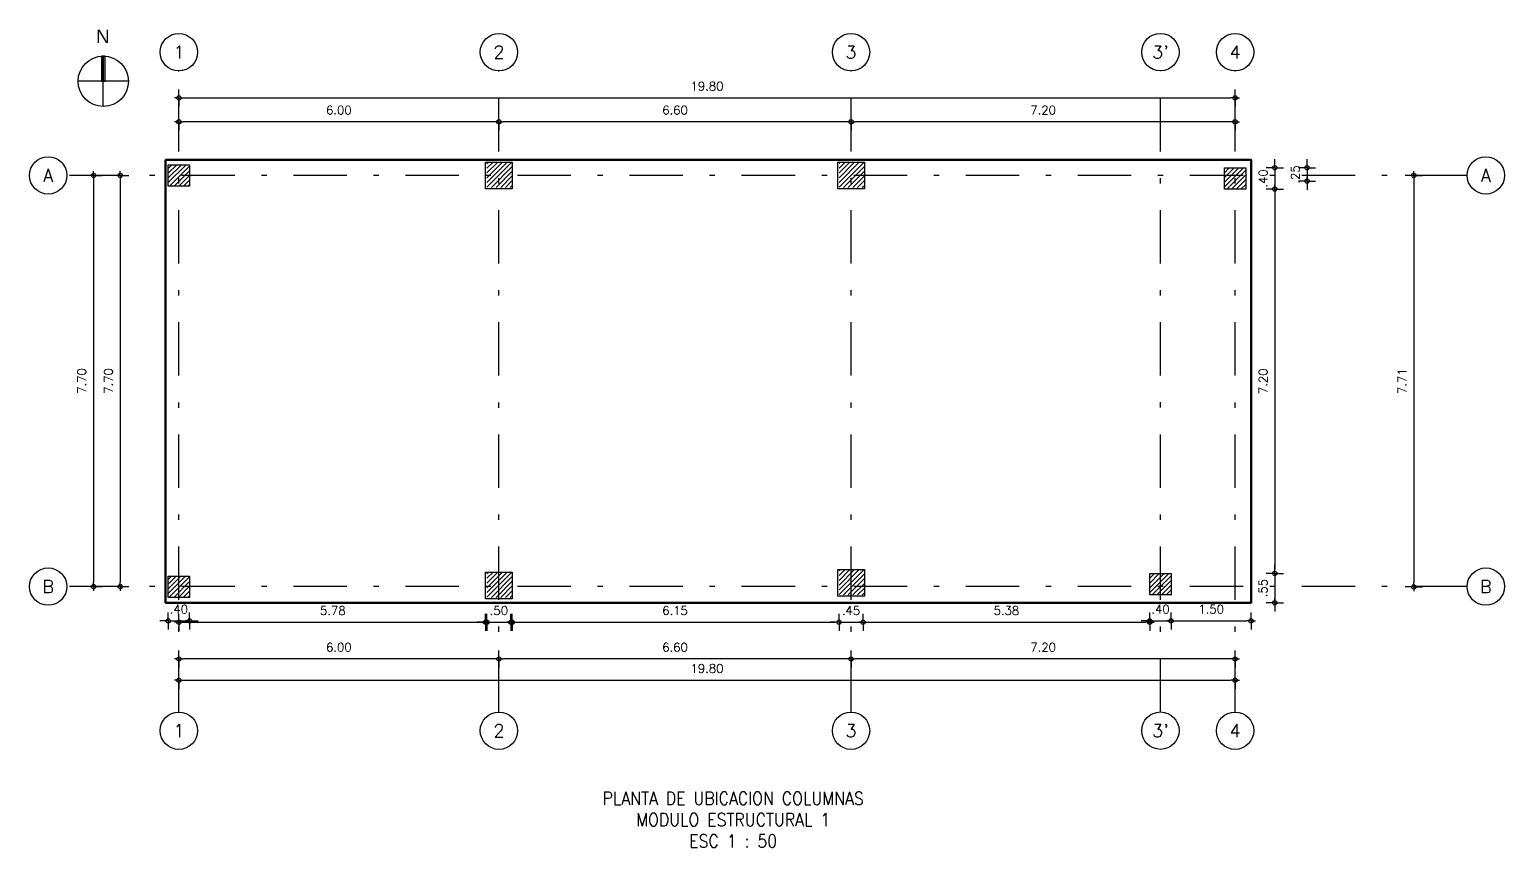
# Model space of a CAD drawing. Header units: feet. Extents: x -398 to 164, y -304 to 319.
# Drawn here: x -84 to -56.35, y -96.5 to -81.18 of the extents above; entities that cross this region are included whole.
import ezdxf
from ezdxf.enums import TextEntityAlignment as Align

# ---------------------------------------------------------------- set-up
doc = ezdxf.new("R2010")
doc.units = ezdxf.units.FT
doc.header["$MEASUREMENT"] = 0
doc.linetypes.add('TRAZO_Y_PUNTOX2', pattern=[2, 1, -0.5, 0, -0.5])
doc.layers.get('DEFPOINTS').update_dxf_attribs({"lineweight": 0})
for name, color, linetype in [('A-EJES', 8, 'TRAZO_Y_PUNTOX2'), ('COL-VIS', 1, 'Continuous'), ('DIM', 7, 'Continuous'), ('HATCH-COL', 9, 'Continuous'), ('PROV', 4, 'Continuous')]:
    doc.layers.add(name, color=color, linetype=linetype)
for name, color, linetype, lineweight in [('A_COLS', 1, 'Continuous', 60), ('A_MURO', 7, 'Continuous', 40), ('A_TEXT', 154, 'Continuous', 0), ('A_TEXT-SIMB', 195, 'Continuous', 20), ('TX', 60, 'Continuous', 0)]:
    doc.layers.add(name, color=color, linetype=linetype, lineweight=lineweight)
doc.styles.add('ARIAL', font='arial.ttf')
doc.styles.add('D100N', font='romans.shx', dxfattribs={"height": 0.16})
doc.styles.add('SETEYCO', font='ROMANS.shx', dxfattribs={"width": 0.9, "height": 0.24})
doc.dimstyles.new('D100', dxfattribs={"dimtxt": 0.15, "dimasz": 0.08, "dimexe": 0, "dimexo": 0, "dimgap": 0.14, "dimtad": 1, "dimzin": 4, "dimdsep": 46, "dimtxsty": 'D100N', "dimblk1": 'DIMBLK', "dimblk2": 'DIMBLK', "dimsah": 1, "dimcen": 0.09, "dimse1": 1, "dimse2": 1, "dimclrd": 9, "dimclre": 256, "dimclrt": 256, "dimadec": 0, "dimazin": 0, "dimtfac": 6, "dimtix": 1, "dimtmove": 2, "dimatfit": 3, "dimfxl": 1, "dimtvp": 0.466667, "dimtolj": 1, "dimtzin": 4, "dimarcsym": 0})

# ---------------------------------------------------------------- blocks, each defined once
blk = doc.blocks.new('DIMBLK')
for q in [(0, 2), (0, -2), (-1, 0), (1, 0)]:
    blk.add_line((0, 0), q)
blk.add_circle((0, 0), 0.5)
blk = doc.blocks.new('*D184')
at = {"layer": 'DEFPOINTS', "color": 0, "transparency": 16777216}
for p in [(-81.68, -83.917), (-82.301, -91.617), (-81.401, -91.617)]:
    blk.add_point(p, dxfattribs=at)
at = {"layer": 'DIM', "color": 9, "lineweight": -2, "transparency": 16777216}
blk.add_line((-82.301, -83.997), (-82.301, -91.537), dxfattribs=at)
at = {"layer": 'DIM', "color": 9, "lineweight": -2, "transparency": 16777216, "xscale": 0.08, "yscale": 0.08, "zscale": 0.08}
for p, rotation in [((-82.301, -83.917), 90), ((-82.301, -91.617), 270)]:
    blk.add_blockref('DIMBLK', p, dxfattribs=dict(at, rotation=rotation))
at = {"layer": 'DIM', "transparency": 16777216, "insert": (-82.521, -87.767), "char_height": 0.16, "attachment_point": 5, "rotation": 90, "style": 'D100N'}
blk.add_mtext('\\A1;7.70', dxfattribs=at)
blk = doc.blocks.new('*D185')
at = {"layer": 'DEFPOINTS', "color": 0, "transparency": 16777216}
for p in [(-81.68, -83.917), (-82.801, -91.617), (-81.451, -91.617)]:
    blk.add_point(p, dxfattribs=at)
at = {"layer": 'DIM', "color": 9, "lineweight": -2, "transparency": 16777216}
blk.add_line((-82.801, -83.997), (-82.801, -91.537), dxfattribs=at)
at = {"layer": 'DIM', "color": 9, "lineweight": -2, "transparency": 16777216, "xscale": 0.08, "yscale": 0.08, "zscale": 0.08}
for p, rotation in [((-82.801, -83.917), 90), ((-82.801, -91.617), 270)]:
    blk.add_blockref('DIMBLK', p, dxfattribs=dict(at, rotation=rotation))
at = {"layer": 'DIM', "transparency": 16777216, "insert": (-83.021, -87.767), "char_height": 0.16, "attachment_point": 5, "rotation": 90, "style": 'D100N'}
blk.add_mtext('\\A1;7.70', dxfattribs=at)
blk = doc.blocks.new('*D186')
at = {"layer": 'DEFPOINTS', "color": 0, "transparency": 16777216}
for p in [(-58.698, -83.917), (-61.101, -91.624), (-58.051, -91.624)]:
    blk.add_point(p, dxfattribs=at)
at = {"layer": 'DIM', "color": 9, "lineweight": -2, "transparency": 16777216}
blk.add_line((-58.051, -83.997), (-58.051, -91.544), dxfattribs=at)
at = {"layer": 'DIM', "color": 9, "lineweight": -2, "transparency": 16777216, "xscale": 0.08, "yscale": 0.08, "zscale": 0.08}
for p, rotation in [((-58.051, -83.917), 90), ((-58.051, -91.624), 270)]:
    blk.add_blockref('DIMBLK', p, dxfattribs=dict(at, rotation=rotation))
at = {"layer": 'DIM', "transparency": 16777216, "insert": (-58.271, -87.77), "char_height": 0.16, "attachment_point": 5, "rotation": 90, "style": 'D100N'}
blk.add_mtext('\\A1;7.71', dxfattribs=at)
blk = doc.blocks.new('*D187')
at = {"layer": 'DEFPOINTS', "color": 0, "transparency": 16777216}
for p in [(-68.601, -91.773), (-61.401, -92.845), (-68.601, -92.974)]:
    blk.add_point(p, dxfattribs=at)
at = {"layer": 'DIM', "color": 9, "lineweight": -2, "transparency": 16777216}
blk.add_line((-61.481, -92.974), (-68.521, -92.974), dxfattribs=at)
at = {"layer": 'DIM', "color": 9, "lineweight": -2, "transparency": 16777216, "xscale": 0.08, "yscale": 0.08, "zscale": 0.08, "rotation": 180}
blk.add_blockref('DIMBLK', (-68.601, -92.974), dxfattribs=at)
at = {"layer": 'DIM', "color": 9, "lineweight": -2, "transparency": 16777216, "xscale": 0.08, "yscale": 0.08, "zscale": 0.08}
blk.add_blockref('DIMBLK', (-61.401, -92.974), dxfattribs=at)
at = {"layer": 'DIM', "transparency": 16777216, "insert": (-65.001, -92.754), "char_height": 0.16, "attachment_point": 5, "style": 'D100N'}
blk.add_mtext('\\A1;7.20', dxfattribs=at)
blk = doc.blocks.new('*D188')
at = {"layer": 'DEFPOINTS', "color": 0, "transparency": 16777216}
for p in [(-68.601, -91.773), (-75.201, -91.822), (-75.201, -92.974)]:
    blk.add_point(p, dxfattribs=at)
at = {"layer": 'DIM', "color": 9, "lineweight": -2, "transparency": 16777216}
blk.add_line((-68.681, -92.974), (-75.121, -92.974), dxfattribs=at)
at = {"layer": 'DIM', "color": 9, "lineweight": -2, "transparency": 16777216, "xscale": 0.08, "yscale": 0.08, "zscale": 0.08, "rotation": 180}
blk.add_blockref('DIMBLK', (-75.201, -92.974), dxfattribs=at)
at = {"layer": 'DIM', "color": 9, "lineweight": -2, "transparency": 16777216, "xscale": 0.08, "yscale": 0.08, "zscale": 0.08}
blk.add_blockref('DIMBLK', (-68.601, -92.974), dxfattribs=at)
at = {"layer": 'DIM', "transparency": 16777216, "insert": (-71.901, -92.754), "char_height": 0.16, "attachment_point": 5, "style": 'D100N'}
blk.add_mtext('\\A1;6.60', dxfattribs=at)
blk = doc.blocks.new('*D189')
at = {"layer": 'DEFPOINTS', "color": 0, "transparency": 16777216}
for p in [(-81.201, -91.822), (-75.201, -91.822), (-81.201, -92.974)]:
    blk.add_point(p, dxfattribs=at)
at = {"layer": 'DIM', "color": 9, "lineweight": -2, "transparency": 16777216}
blk.add_line((-75.281, -92.974), (-81.121, -92.974), dxfattribs=at)
at = {"layer": 'DIM', "color": 9, "lineweight": -2, "transparency": 16777216, "xscale": 0.08, "yscale": 0.08, "zscale": 0.08, "rotation": 180}
blk.add_blockref('DIMBLK', (-81.201, -92.974), dxfattribs=at)
at = {"layer": 'DIM', "color": 9, "lineweight": -2, "transparency": 16777216, "xscale": 0.08, "yscale": 0.08, "zscale": 0.08}
blk.add_blockref('DIMBLK', (-75.201, -92.974), dxfattribs=at)
at = {"layer": 'DIM', "transparency": 16777216, "insert": (-78.201, -92.754), "char_height": 0.16, "attachment_point": 5, "style": 'D100N'}
blk.add_mtext('\\A1;6.00', dxfattribs=at)
blk = doc.blocks.new('*D190')
at = {"layer": 'DEFPOINTS', "color": 0, "transparency": 16777216}
for p in [(-61.401, -91.624), (-81.201, -91.822), (-61.401, -93.372)]:
    blk.add_point(p, dxfattribs=at)
at = {"layer": 'DIM', "color": 9, "lineweight": -2, "transparency": 16777216}
blk.add_line((-81.121, -93.372), (-61.481, -93.372), dxfattribs=at)
at = {"layer": 'DIM', "color": 9, "lineweight": -2, "transparency": 16777216, "xscale": 0.08, "yscale": 0.08, "zscale": 0.08, "rotation": 180}
blk.add_blockref('DIMBLK', (-81.201, -93.372), dxfattribs=at)
at = {"layer": 'DIM', "color": 9, "lineweight": -2, "transparency": 16777216, "xscale": 0.08, "yscale": 0.08, "zscale": 0.08}
blk.add_blockref('DIMBLK', (-61.401, -93.372), dxfattribs=at)
at = {"layer": 'DIM', "transparency": 16777216, "insert": (-71.301, -93.152), "char_height": 0.16, "attachment_point": 5, "style": 'D100N'}
blk.add_mtext('\\A1;19.80', dxfattribs=at)
blk = doc.blocks.new('*D191')
at = {"layer": 'DEFPOINTS', "color": 0, "transparency": 16777216}
for p in [(-68.601, -82.913), (-68.601, -83.774), (-61.401, -83.774)]:
    blk.add_point(p, dxfattribs=at)
at = {"layer": 'DIM', "color": 9, "lineweight": -2, "transparency": 16777216}
blk.add_line((-61.481, -82.913), (-68.521, -82.913), dxfattribs=at)
at = {"layer": 'DIM', "color": 9, "lineweight": -2, "transparency": 16777216, "xscale": 0.08, "yscale": 0.08, "zscale": 0.08, "rotation": 180}
blk.add_blockref('DIMBLK', (-68.601, -82.913), dxfattribs=at)
at = {"layer": 'DIM', "color": 9, "lineweight": -2, "transparency": 16777216, "xscale": 0.08, "yscale": 0.08, "zscale": 0.08}
blk.add_blockref('DIMBLK', (-61.401, -82.913), dxfattribs=at)
at = {"layer": 'DIM', "transparency": 16777216, "insert": (-65.001, -82.693), "char_height": 0.16, "attachment_point": 5, "style": 'D100N'}
blk.add_mtext('\\A1;7.20', dxfattribs=at)
blk = doc.blocks.new('*D192')
at = {"layer": 'DEFPOINTS', "color": 0, "transparency": 16777216}
for p in [(-75.201, -82.913), (-75.201, -83.722), (-68.601, -83.774)]:
    blk.add_point(p, dxfattribs=at)
at = {"layer": 'DIM', "color": 9, "lineweight": -2, "transparency": 16777216}
blk.add_line((-68.681, -82.913), (-75.121, -82.913), dxfattribs=at)
at = {"layer": 'DIM', "color": 9, "lineweight": -2, "transparency": 16777216, "xscale": 0.08, "yscale": 0.08, "zscale": 0.08, "rotation": 180}
blk.add_blockref('DIMBLK', (-75.201, -82.913), dxfattribs=at)
at = {"layer": 'DIM', "color": 9, "lineweight": -2, "transparency": 16777216, "xscale": 0.08, "yscale": 0.08, "zscale": 0.08}
blk.add_blockref('DIMBLK', (-68.601, -82.913), dxfattribs=at)
at = {"layer": 'DIM', "transparency": 16777216, "insert": (-71.901, -82.693), "char_height": 0.16, "attachment_point": 5, "style": 'D100N'}
blk.add_mtext('\\A1;6.60', dxfattribs=at)
blk = doc.blocks.new('*D193')
at = {"layer": 'DEFPOINTS', "color": 0, "transparency": 16777216}
for p in [(-81.201, -82.913), (-81.201, -83.622), (-75.201, -83.722)]:
    blk.add_point(p, dxfattribs=at)
at = {"layer": 'DIM', "color": 9, "lineweight": -2, "transparency": 16777216}
blk.add_line((-75.281, -82.913), (-81.121, -82.913), dxfattribs=at)
at = {"layer": 'DIM', "color": 9, "lineweight": -2, "transparency": 16777216, "xscale": 0.08, "yscale": 0.08, "zscale": 0.08, "rotation": 180}
blk.add_blockref('DIMBLK', (-81.201, -82.913), dxfattribs=at)
at = {"layer": 'DIM', "color": 9, "lineweight": -2, "transparency": 16777216, "xscale": 0.08, "yscale": 0.08, "zscale": 0.08}
blk.add_blockref('DIMBLK', (-75.201, -82.913), dxfattribs=at)
at = {"layer": 'DIM', "transparency": 16777216, "insert": (-78.201, -82.693), "char_height": 0.16, "attachment_point": 5, "style": 'D100N'}
blk.add_mtext('\\A1;6.00', dxfattribs=at)
blk = doc.blocks.new('*D194')
at = {"layer": 'DEFPOINTS', "color": 0, "transparency": 16777216}
for p in [(-61.401, -82.465), (-81.201, -83.622), (-61.401, -83.774)]:
    blk.add_point(p, dxfattribs=at)
at = {"layer": 'DIM', "color": 9, "lineweight": -2, "transparency": 16777216}
blk.add_line((-81.121, -82.465), (-61.481, -82.465), dxfattribs=at)
at = {"layer": 'DIM', "color": 9, "lineweight": -2, "transparency": 16777216, "xscale": 0.08, "yscale": 0.08, "zscale": 0.08, "rotation": 180}
blk.add_blockref('DIMBLK', (-81.201, -82.465), dxfattribs=at)
at = {"layer": 'DIM', "color": 9, "lineweight": -2, "transparency": 16777216, "xscale": 0.08, "yscale": 0.08, "zscale": 0.08}
blk.add_blockref('DIMBLK', (-61.401, -82.465), dxfattribs=at)
at = {"layer": 'DIM', "transparency": 16777216, "insert": (-71.301, -82.245), "char_height": 0.16, "attachment_point": 5, "style": 'D100N'}
blk.add_mtext('\\A1;19.80', dxfattribs=at)
blk = doc.blocks.new('*D195')
at = {"layer": 'DEFPOINTS', "color": 0, "transparency": 16777216}
for p in [(-61.501, -83.774), (-61.601, -84.174), (-60.657, -84.174)]:
    blk.add_point(p, dxfattribs=at)
at = {"layer": 'DIM', "color": 9, "lineweight": -2, "transparency": 16777216}
for p, q in [((-60.657, -83.694), (-60.657, -83.614)), ((-60.657, -83.774), (-60.657, -84.174)), ((-60.657, -84.254), (-60.657, -84.334))]:
    blk.add_line(p, q, dxfattribs=at)
at = {"layer": 'DIM', "color": 9, "lineweight": -2, "transparency": 16777216, "xscale": 0.08, "yscale": 0.08, "zscale": 0.08}
for p, rotation in [((-60.657, -83.774), 270), ((-60.657, -84.174), 90)]:
    blk.add_blockref('DIMBLK', p, dxfattribs=dict(at, rotation=rotation))
at = {"layer": 'DIM', "transparency": 16777216, "insert": (-60.877, -83.974), "char_height": 0.16, "attachment_point": 5, "rotation": 90, "style": 'D100N'}
blk.add_mtext('\\A1;.40', dxfattribs=at)
blk = doc.blocks.new('*D196')
at = {"layer": 'DEFPOINTS', "color": 0, "transparency": 16777216}
for p in [(-61.201, -83.774), (-61.201, -84.024), (-60.052, -84.024)]:
    blk.add_point(p, dxfattribs=at)
at = {"layer": 'DIM', "color": 9, "lineweight": -2, "transparency": 16777216}
for p, q in [((-60.052, -83.694), (-60.052, -83.614)), ((-60.052, -83.774), (-60.052, -84.024)), ((-60.052, -84.104), (-60.052, -84.184))]:
    blk.add_line(p, q, dxfattribs=at)
at = {"layer": 'DIM', "color": 9, "lineweight": -2, "transparency": 16777216, "xscale": 0.08, "yscale": 0.08, "zscale": 0.08}
for p, rotation in [((-60.052, -83.774), 270), ((-60.052, -84.024), 90)]:
    blk.add_blockref('DIMBLK', p, dxfattribs=dict(at, rotation=rotation))
at = {"layer": 'DIM', "transparency": 16777216, "insert": (-60.272, -83.899), "char_height": 0.16, "attachment_point": 5, "rotation": 90, "style": 'D100N'}
blk.add_mtext('\\A1;.25', dxfattribs=at)
blk = doc.blocks.new('Norte CDI')
at = {"layer": 'PROV'}
h = blk.add_hatch(color=256, dxfattribs=at)
h.dxf.hatch_style = 1
edge = h.paths.add_edge_path()
edge.add_arc((0, 0), 0.674, 85.7451, 94.2549)
edge.add_line((-0.05, 0.672), (-0.05, 0))
edge.add_line((-0.05, 0), (0.05, 0))
edge.add_line((0.05, 0), (0.05, 0.672))
for p, q in [((0.674, 0), (-0.674, 0)), ((0, -0.674), (0, 0))]:
    blk.add_line(p, q, dxfattribs=at)
blk.add_lwpolyline([(0.05, 0.672, 0.037148), (-0.05, 0.672), (-0.05, 0), (0.05, 0)], format="xyb", close=True, dxfattribs=at)
blk.add_circle((0, 0), 0.674, dxfattribs=at)
blk = doc.blocks.new('NORTE')
at = {"layer": 'A_MURO'}
blk.add_line((0.65, 0), (1.3, 0), dxfattribs=at)
at = {"layer": 'A_TEXT-SIMB'}
for p, q in [((0.65, 0.65), (0.65, -0.65)), ((0, 0), (0.65, 0))]:
    blk.add_line(p, q, dxfattribs=at)
blk.add_circle((0.65, 0), 0.65, dxfattribs=at)
at = {"layer": 'A_TEXT', "style": 'ARIAL'}
blk.add_attdef('N', text='', height=0.35, dxfattribs=at).set_placement((1.53, -0.165), align=Align.CENTER)
blk = doc.blocks.new('EJE-90', base_point=(0, -0.23))
blk.add_circle((0, 0.12), 0.35)
at = {"style": 'SETEYCO'}
blk.add_attdef('ID-EJEJE', text='', height=0.24, dxfattribs=at).set_placement((0, 0), align=Align.CENTER)
blk = doc.blocks.new('*D213')
at = {"layer": 'DEFPOINTS', "color": 0, "transparency": 16777216}
for p in [(-81.201, -91.822), (-75.426, -91.847), (-75.426, -92.287)]:
    blk.add_point(p, dxfattribs=at)
at = {"layer": 'DIM', "color": 9, "lineweight": -2, "transparency": 16777216}
blk.add_line((-81.121, -92.287), (-75.506, -92.287), dxfattribs=at)
at = {"layer": 'DIM', "color": 9, "lineweight": -2, "transparency": 16777216, "xscale": 0.08, "yscale": 0.08, "zscale": 0.08, "rotation": 180}
blk.add_blockref('DIMBLK', (-81.201, -92.287), dxfattribs=at)
at = {"layer": 'DIM', "color": 9, "lineweight": -2, "transparency": 16777216, "xscale": 0.08, "yscale": 0.08, "zscale": 0.08}
blk.add_blockref('DIMBLK', (-75.426, -92.287), dxfattribs=at)
at = {"layer": 'DIM', "transparency": 16777216, "insert": (-78.314, -92.067), "char_height": 0.16, "attachment_point": 5, "style": 'D100N'}
blk.add_mtext('\\A1;5.78', dxfattribs=at)
blk = doc.blocks.new('*D214')
at = {"layer": 'DEFPOINTS', "color": 0, "transparency": 16777216}
for p in [(-75.451, -91.847), (-74.951, -91.847), (-74.951, -92.287)]:
    blk.add_point(p, dxfattribs=at)
at = {"layer": 'DIM', "color": 9, "lineweight": -2, "transparency": 16777216}
for p, q in [((-75.531, -92.287), (-75.611, -92.287)), ((-75.451, -92.287), (-74.951, -92.287)), ((-74.871, -92.287), (-74.791, -92.287))]:
    blk.add_line(p, q, dxfattribs=at)
at = {"layer": 'DIM', "color": 9, "lineweight": -2, "transparency": 16777216, "xscale": 0.08, "yscale": 0.08, "zscale": 0.08}
blk.add_blockref('DIMBLK', (-75.451, -92.287), dxfattribs=at)
at = {"layer": 'DIM', "color": 9, "lineweight": -2, "transparency": 16777216, "xscale": 0.08, "yscale": 0.08, "zscale": 0.08, "rotation": 180}
blk.add_blockref('DIMBLK', (-74.951, -92.287), dxfattribs=at)
at = {"layer": 'DIM', "transparency": 16777216, "insert": (-75.201, -92.067), "char_height": 0.16, "attachment_point": 5, "style": 'D100N'}
blk.add_mtext('\\A1;.50', dxfattribs=at)
blk = doc.blocks.new('*D215')
at = {"layer": 'DEFPOINTS', "color": 0, "transparency": 16777216}
for p in [(-68.826, -91.798), (-74.976, -91.847), (-68.826, -92.287)]:
    blk.add_point(p, dxfattribs=at)
at = {"layer": 'DIM', "color": 9, "lineweight": -2, "transparency": 16777216}
blk.add_line((-74.896, -92.287), (-68.906, -92.287), dxfattribs=at)
at = {"layer": 'DIM', "color": 9, "lineweight": -2, "transparency": 16777216, "xscale": 0.08, "yscale": 0.08, "zscale": 0.08, "rotation": 180}
blk.add_blockref('DIMBLK', (-74.976, -92.287), dxfattribs=at)
at = {"layer": 'DIM', "color": 9, "lineweight": -2, "transparency": 16777216, "xscale": 0.08, "yscale": 0.08, "zscale": 0.08}
blk.add_blockref('DIMBLK', (-68.826, -92.287), dxfattribs=at)
at = {"layer": 'DIM', "transparency": 16777216, "insert": (-71.901, -92.067), "char_height": 0.16, "attachment_point": 5, "style": 'D100N'}
blk.add_mtext('\\A1;6.15', dxfattribs=at)
blk = doc.blocks.new('*D216')
at = {"layer": 'DEFPOINTS', "color": 0, "transparency": 16777216}
for p in [(-68.826, -91.798), (-68.376, -91.798), (-68.376, -92.287)]:
    blk.add_point(p, dxfattribs=at)
at = {"layer": 'DIM', "color": 9, "lineweight": -2, "transparency": 16777216}
for p, q in [((-68.906, -92.287), (-68.986, -92.287)), ((-68.826, -92.287), (-68.376, -92.287)), ((-68.296, -92.287), (-68.216, -92.287))]:
    blk.add_line(p, q, dxfattribs=at)
at = {"layer": 'DIM', "color": 9, "lineweight": -2, "transparency": 16777216, "xscale": 0.08, "yscale": 0.08, "zscale": 0.08}
blk.add_blockref('DIMBLK', (-68.826, -92.287), dxfattribs=at)
at = {"layer": 'DIM', "color": 9, "lineweight": -2, "transparency": 16777216, "xscale": 0.08, "yscale": 0.08, "zscale": 0.08, "rotation": 180}
blk.add_blockref('DIMBLK', (-68.376, -92.287), dxfattribs=at)
at = {"layer": 'DIM', "transparency": 16777216, "insert": (-68.601, -92.067), "char_height": 0.16, "attachment_point": 5, "style": 'D100N'}
blk.add_mtext('\\A1;.45', dxfattribs=at)
blk = doc.blocks.new('*D217')
at = {"layer": 'DEFPOINTS', "color": 0, "transparency": 16777216}
for p in [(-68.376, -91.798), (-63.001, -91.772), (-63.001, -92.287)]:
    blk.add_point(p, dxfattribs=at)
at = {"layer": 'DIM', "color": 9, "lineweight": -2, "transparency": 16777216}
blk.add_line((-68.296, -92.287), (-63.081, -92.287), dxfattribs=at)
at = {"layer": 'DIM', "color": 9, "lineweight": -2, "transparency": 16777216, "xscale": 0.08, "yscale": 0.08, "zscale": 0.08, "rotation": 180}
blk.add_blockref('DIMBLK', (-68.376, -92.287), dxfattribs=at)
at = {"layer": 'DIM', "color": 9, "lineweight": -2, "transparency": 16777216, "xscale": 0.08, "yscale": 0.08, "zscale": 0.08}
blk.add_blockref('DIMBLK', (-63.001, -92.287), dxfattribs=at)
at = {"layer": 'DIM', "transparency": 16777216, "insert": (-65.689, -92.067), "char_height": 0.16, "attachment_point": 5, "style": 'D100N'}
blk.add_mtext('\\A1;5.38', dxfattribs=at)
blk = doc.blocks.new('*D218')
at = {"layer": 'DEFPOINTS', "color": 0, "transparency": 16777216}
for p in [(-63.001, -91.772), (-62.601, -91.772), (-62.601, -92.262)]:
    blk.add_point(p, dxfattribs=at)
at = {"layer": 'DIM', "color": 9, "lineweight": -2, "transparency": 16777216}
for p, q in [((-63.081, -92.262), (-63.161, -92.262)), ((-63.001, -92.262), (-62.601, -92.262)), ((-62.521, -92.262), (-62.441, -92.262))]:
    blk.add_line(p, q, dxfattribs=at)
at = {"layer": 'DIM', "color": 9, "lineweight": -2, "transparency": 16777216, "xscale": 0.08, "yscale": 0.08, "zscale": 0.08}
blk.add_blockref('DIMBLK', (-63.001, -92.262), dxfattribs=at)
at = {"layer": 'DIM', "color": 9, "lineweight": -2, "transparency": 16777216, "xscale": 0.08, "yscale": 0.08, "zscale": 0.08, "rotation": 180}
blk.add_blockref('DIMBLK', (-62.601, -92.262), dxfattribs=at)
at = {"layer": 'DIM', "transparency": 16777216, "insert": (-62.801, -92.042), "char_height": 0.16, "attachment_point": 5, "style": 'D100N'}
blk.add_mtext('\\A1;.40', dxfattribs=at)
blk = doc.blocks.new('*D219')
at = {"layer": 'DEFPOINTS', "color": 0, "transparency": 16777216}
for p in [(-62.601, -91.772), (-61.101, -91.922), (-61.101, -92.262)]:
    blk.add_point(p, dxfattribs=at)
at = {"layer": 'DIM', "color": 9, "lineweight": -2, "transparency": 16777216}
blk.add_line((-62.521, -92.262), (-61.181, -92.262), dxfattribs=at)
at = {"layer": 'DIM', "color": 9, "lineweight": -2, "transparency": 16777216, "xscale": 0.08, "yscale": 0.08, "zscale": 0.08, "rotation": 180}
blk.add_blockref('DIMBLK', (-62.601, -92.262), dxfattribs=at)
at = {"layer": 'DIM', "color": 9, "lineweight": -2, "transparency": 16777216, "xscale": 0.08, "yscale": 0.08, "zscale": 0.08}
blk.add_blockref('DIMBLK', (-61.101, -92.262), dxfattribs=at)
at = {"layer": 'DIM', "transparency": 16777216, "insert": (-61.851, -92.042), "char_height": 0.16, "attachment_point": 5, "style": 'D100N'}
blk.add_mtext('\\A1;1.50', dxfattribs=at)
blk = doc.blocks.new('*D220')
at = {"layer": 'DEFPOINTS', "color": 0, "transparency": 16777216}
for p in [(-61.601, -84.174), (-62.601, -91.372), (-60.657, -91.372)]:
    blk.add_point(p, dxfattribs=at)
at = {"layer": 'DIM', "color": 9, "lineweight": -2, "transparency": 16777216}
blk.add_line((-60.657, -84.254), (-60.657, -91.292), dxfattribs=at)
at = {"layer": 'DIM', "color": 9, "lineweight": -2, "transparency": 16777216, "xscale": 0.08, "yscale": 0.08, "zscale": 0.08}
for p, rotation in [((-60.657, -84.174), 90), ((-60.657, -91.372), 270)]:
    blk.add_blockref('DIMBLK', p, dxfattribs=dict(at, rotation=rotation))
at = {"layer": 'DIM', "transparency": 16777216, "insert": (-60.877, -87.773), "char_height": 0.16, "attachment_point": 5, "rotation": 90, "style": 'D100N'}
blk.add_mtext('\\A1;7.20', dxfattribs=at)
blk = doc.blocks.new('*D221')
at = {"layer": 'DEFPOINTS', "color": 0, "transparency": 16777216}
for p in [(-62.601, -91.372), (-61.156, -91.922), (-60.657, -91.922)]:
    blk.add_point(p, dxfattribs=at)
at = {"layer": 'DIM', "color": 9, "lineweight": -2, "transparency": 16777216}
for p, q in [((-60.657, -91.292), (-60.657, -91.212)), ((-60.657, -91.372), (-60.657, -91.922)), ((-60.657, -92.002), (-60.657, -92.082))]:
    blk.add_line(p, q, dxfattribs=at)
at = {"layer": 'DIM', "color": 9, "lineweight": -2, "transparency": 16777216, "xscale": 0.08, "yscale": 0.08, "zscale": 0.08}
for p, rotation in [((-60.657, -91.372), 270), ((-60.657, -91.922), 90)]:
    blk.add_blockref('DIMBLK', p, dxfattribs=dict(at, rotation=rotation))
at = {"layer": 'DIM', "transparency": 16777216, "insert": (-60.877, -91.647), "char_height": 0.16, "attachment_point": 5, "rotation": 90, "style": 'D100N'}
blk.add_mtext('\\A1;.55', dxfattribs=at)
blk = doc.blocks.new('*D250')
at = {"layer": 'DEFPOINTS', "color": 0, "transparency": 16777216}
for p in [(-81.401, -91.822), (-81.001, -91.822), (-81.001, -92.262)]:
    blk.add_point(p, dxfattribs=at)
at = {"layer": 'DIM', "color": 9, "lineweight": -2, "transparency": 16777216}
for p, q in [((-81.481, -92.262), (-81.561, -92.262)), ((-81.401, -92.262), (-81.001, -92.262)), ((-80.921, -92.262), (-80.841, -92.262))]:
    blk.add_line(p, q, dxfattribs=at)
at = {"layer": 'DIM', "color": 9, "lineweight": -2, "transparency": 16777216, "xscale": 0.08, "yscale": 0.08, "zscale": 0.08}
blk.add_blockref('DIMBLK', (-81.401, -92.262), dxfattribs=at)
at = {"layer": 'DIM', "color": 9, "lineweight": -2, "transparency": 16777216, "xscale": 0.08, "yscale": 0.08, "zscale": 0.08, "rotation": 180}
blk.add_blockref('DIMBLK', (-81.001, -92.262), dxfattribs=at)
at = {"layer": 'DIM', "transparency": 16777216, "insert": (-81.201, -92.042), "char_height": 0.16, "attachment_point": 5, "style": 'D100N'}
blk.add_mtext('\\A1;.40', dxfattribs=at)

msp = doc.modelspace()

# ---------------------------------------------------------------- hatches: boundary and pattern name
at = {"layer": 'HATCH-COL'}
h = msp.add_hatch(dxfattribs=at)
h.set_pattern_fill('ANSI31', color=256, scale=0.5)
h.set_pattern_definition([(45, (-0.65007, 0.05751), (-0.044194174, 0.044194174), [])])
h.paths.add_polyline_path([(-81.4013, -84.1166), (-81.4013, -83.7166), (-81.0013, -83.7166), (-81.0013, -84.1166)])
h = msp.add_hatch(dxfattribs=at)
h.set_pattern_fill('ANSI31', color=256, scale=0.5)
h.set_pattern_definition([(45, (-0.17472, 7.73251), (-0.044194174, 0.044194174), [])])
h.paths.add_polyline_path([(-75.426, -84.1416), (-75.426, -83.6666), (-74.951, -83.6666), (-74.951, -84.1416)])
h = msp.add_hatch(dxfattribs=at)
h.set_pattern_fill('ANSI31', color=256, scale=0.5)
h.set_pattern_definition([(45, (6.42498, 7.73251), (-0.044194174, 0.044194174), [])])
h.paths.add_polyline_path([(-68.8263, -84.1416), (-68.8263, -83.6666), (-68.3513, -83.6666), (-68.3513, -84.1416)])
h = msp.add_hatch(dxfattribs=at)
h.set_pattern_fill('ANSI31', color=256, scale=0.5)
h.set_pattern_definition([(45, (16.98951, 0.823893), (-0.044194174, 0.044194174), [])])
h.paths.add_polyline_path([(-61.6013, -84.1741), (-61.6013, -83.7741), (-61.2013, -83.7741), (-61.2013, -84.1741)])
h = msp.add_hatch(dxfattribs=at)
h.set_pattern_fill('ANSI31', color=256, scale=0.5)
h.set_pattern_definition([(45, (-0.649736, 0.05195), (-0.044194174, 0.044194174), [])])
h.paths.add_polyline_path([(-81.401, -91.8222), (-81.401, -91.4222), (-81.001, -91.4222), (-81.001, -91.8222)])
h = msp.add_hatch(dxfattribs=at)
h.set_pattern_fill('ANSI31', color=256, scale=0.5)
h.set_pattern_definition([(45, (-0.174724, 0.05207), (-0.044194174, 0.044194174), [])])
h.paths.add_polyline_path([(-75.426, -91.8221), (-75.426, -91.3471), (-74.951, -91.3471), (-74.951, -91.8221)])
h = msp.add_hatch(dxfattribs=at)
h.set_pattern_fill('ANSI31', color=256, scale=0.5)
h.set_pattern_definition([(45, (6.42498, 0.10121), (-0.044194174, 0.044194174), [])])
h.paths.add_polyline_path([(-68.8263, -91.7729), (-68.8263, -91.2979), (-68.3513, -91.2979), (-68.3513, -91.7729)])
h = msp.add_hatch(dxfattribs=at)
h.set_pattern_fill('ANSI31', color=256, scale=0.5)
h.set_pattern_definition([(45, (-1.399723, 0.10207), (-0.044194174, 0.044194174), [])])
h.paths.add_polyline_path([(-63.001, -91.7721), (-63.001, -91.3721), (-62.601, -91.3721), (-62.601, -91.7721)])

# ---------------------------------------------------------------- linework, layer by layer
at = {"layer": 'A-EJES'}
for points in [[(-81.2013, -93.9675), (-81.2013, -81.9584)], [(-75.201, -93.9675), (-75.201, -81.9584)], [(-68.6013, -93.9675), (-68.6013, -81.9584)], [(-62.801, -93.9666), (-62.801, -81.9575)], [(-61.4013, -93.9675), (-61.4013, -81.9584)], [(-57.0513, -83.9166), (-83.3013, -83.9166)], [(-57.0513, -91.6175), (-83.3013, -91.6175)]]:
    msp.add_lwpolyline(points, dxfattribs=at)
at = {"layer": 'A_COLS'}
msp.add_lwpolyline([(-81.451, -83.6221), (-61.101, -83.6221), (-61.101, -91.9221), (-81.451, -91.9221)], close=True, dxfattribs=at)
at = {"layer": 'COL-VIS'}
for points in [[(-81.4013, -84.1166), (-81.4013, -83.7166), (-81.0013, -83.7166), (-81.0013, -84.1166)], [(-75.451, -83.6666), (-74.951, -83.6666), (-74.951, -84.1666), (-75.451, -84.1666)], [(-68.8513, -83.6666), (-68.3513, -83.6666), (-68.3513, -84.1666), (-68.8513, -84.1666)], [(-61.6013, -84.1741), (-61.6013, -83.7741), (-61.2013, -83.7741), (-61.2013, -84.1741)], [(-81.401, -91.8222), (-81.401, -91.4222), (-81.001, -91.4222), (-81.001, -91.8222)], [(-75.451, -91.3471), (-74.951, -91.3471), (-74.951, -91.8471), (-75.451, -91.8471)], [(-68.8513, -91.2979), (-68.3513, -91.2979), (-68.3513, -91.7979), (-68.8513, -91.7979)], [(-63.001, -91.7721), (-63.001, -91.3721), (-62.601, -91.3721), (-62.601, -91.7721)]]:
    msp.add_lwpolyline(points, close=True, dxfattribs=at)

# ---------------------------------------------------------------- block references
ref = msp.add_blockref('NORTE', (-82.6186, -82.6248), dxfattribs=dict(xscale=0.7257532145892001, yscale=0.7257532145892001, zscale=0.7257532145892001, rotation=90))
ref.add_attrib('N', 'N', dxfattribs={"layer": 'A_TEXT', "height": 0.254, "style": 'ARIAL'}).set_placement((-82.499, -81.5144), align=Align.BOTTOM_RIGHT)
for p, values in [((-81.2013, -81.9584), {'ID-EJEJE': '1'}), ((-75.201, -81.9584), {'ID-EJEJE': '2'}), ((-68.6013, -81.9584), {'ID-EJEJE': '3'}), ((-62.801, -81.9575), {'ID-EJEJE': "3'"}), ((-61.4013, -81.9584), {'ID-EJEJE': '4'}), ((-83.6513, -84.2666), {'ID-EJEJE': 'A'}), ((-56.7013, -84.2666), {'ID-EJEJE': 'A'}), ((-83.6513, -91.9675), {'ID-EJEJE': 'B'}), ((-56.7013, -91.9675), {'ID-EJEJE': 'B'}), ((-81.2013, -94.6675), {'ID-EJEJE': '1'}), ((-75.201, -94.6675), {'ID-EJEJE': '2'}), ((-68.6013, -94.6675), {'ID-EJEJE': '3'}), ((-62.801, -94.6666), {'ID-EJEJE': "3'"}), ((-61.4013, -94.6675), {'ID-EJEJE': '4'})]:
    msp.add_blockref('EJE-90', p).add_auto_attribs(values)
at = {"layer": 'PROV', "xscale": 0.7000000000000001, "yscale": 0.7000000000000001, "zscale": 0.7000000000000001}
msp.add_blockref('Norte CDI', (-82.6186, -82.1531), dxfattribs=at)

# ---------------------------------------------------------------- texts
at = {"layer": 'TX', "insert": (-70.8106, -95.9846), "char_height": 0.24, "attachment_point": 5, "style": 'SETEYCO'}
msp.add_mtext('PLANTA DE UBICACION COLUMNAS\\PMODULO ESTRUCTURAL 1\\PESC 1 : 50', dxfattribs=at)

# ---------------------------------------------------------------- dimensions: what is measured, and where the dimension line sits
at = {"layer": 'DIM'}
for base, p1, p2, picture, middle in [((-61.4013, -82.465), (-81.2013, -83.6221), (-61.4013, -83.7741), '*D194', (-71.3013, -82.245)), ((-81.2013, -82.913), (-75.201, -83.7221), (-81.2013, -83.6221), '*D193', (-78.2012, -82.693)), ((-75.201, -82.913), (-68.6013, -83.7741), (-75.201, -83.7221), '*D192', (-71.9011, -82.693)), ((-68.6013, -82.913), (-61.4013, -83.7741), (-68.6013, -83.7741), '*D191', (-65.0013, -82.693)), ((-61.4013, -93.372), (-81.2013, -91.8222), (-61.4013, -91.6241), '*D190', (-71.3013, -93.152)), ((-75.201, -92.9741), (-68.6013, -91.7729), (-75.201, -91.8221), '*D188', (-71.9011, -92.7541)), ((-68.6013, -92.9741), (-61.4013, -92.8452), (-68.6013, -91.7729), '*D187', (-65.0013, -92.7541)), ((-81.201, -92.9741), (-75.201, -91.8221), (-81.201, -91.8222), '*D189', (-78.201, -92.7541))]:
    dim = msp.add_linear_dim(base=base, p1=p1, p2=p2, dimstyle='D100', dxfattribs=at)
    dim.commit()
    dim.dimension.update_dxf_attribs({"geometry": picture, "text_midpoint": middle})
for base, p1, p2, picture, middle in [((-60.6571, -84.1741), (-61.5013, -83.7741), (-61.6013, -84.1741), '*D195', (-60.8771, -83.9741)), ((-60.052, -84.0241), (-61.2013, -83.7741), (-61.2013, -84.0241), '*D196', (-60.272, -83.8991)), ((-82.8013, -91.6175), (-81.6798, -83.9166), (-81.451, -91.6175), '*D185', (-83.0213, -87.767)), ((-82.3013, -91.6175), (-81.6798, -83.9166), (-81.401, -91.6175), '*D184', (-82.5213, -87.767)), ((-58.0513, -91.6241), (-58.6984, -83.9166), (-61.101, -91.6241), '*D186', (-58.2713, -87.7704))]:
    dim = msp.add_linear_dim(base=base, p1=p1, p2=p2, angle=90, dimstyle='D100', dxfattribs=at)
    dim.commit()
    dim.dimension.update_dxf_attribs({"geometry": picture, "text_midpoint": middle})
for base, p1, p2, picture, middle in [((-60.6571, -91.3721), (-61.6013, -84.1741), (-62.601, -91.3721), '*D220', (-60.8771, -87.7731)), ((-60.6571, -91.9221), (-62.601, -91.3721), (-61.1564, -91.9221), '*D221', (-60.8771, -91.6471))]:
    dim = msp.add_linear_dim(base=base, p1=p1, p2=p2, angle=90, dimstyle='D100', override={"dimfxl": 0}, dxfattribs=at)
    dim.commit()
    dim.dimension.update_dxf_attribs({"geometry": picture, "text_midpoint": middle})
for base, p1, p2, picture, middle in [((-68.8261, -92.2871), (-74.976, -91.8471), (-68.8261, -91.7979), '*D215', (-71.901, -92.0671)), ((-68.3761, -92.2871), (-68.8261, -91.7979), (-68.3761, -91.7979), '*D216', (-68.6011, -92.0671)), ((-63.001, -92.2871), (-68.3761, -91.7979), (-63.001, -91.7721), '*D217', (-65.6885, -92.0671)), ((-62.601, -92.2621), (-63.001, -91.7721), (-62.601, -91.7721), '*D218', (-62.801, -92.0421)), ((-61.101, -92.2621), (-62.601, -91.7721), (-61.101, -91.9221), '*D219', (-61.851, -92.0421)), ((-81.001, -92.2621), (-81.401, -91.8222), (-81.001, -91.8222), '*D250', (-81.201, -92.0421)), ((-75.426, -92.2869), (-81.2013, -91.8222), (-75.426, -91.8471), '*D213', (-78.3137, -92.0669)), ((-74.951, -92.2871), (-75.451, -91.8471), (-74.951, -91.8471), '*D214', (-75.201, -92.0671))]:
    dim = msp.add_linear_dim(base=base, p1=p1, p2=p2, dimstyle='D100', override={"dimfxl": 0}, dxfattribs=at)
    dim.commit()
    dim.dimension.update_dxf_attribs({"geometry": picture, "text_midpoint": middle})

doc.saveas('drawing.dxf')
